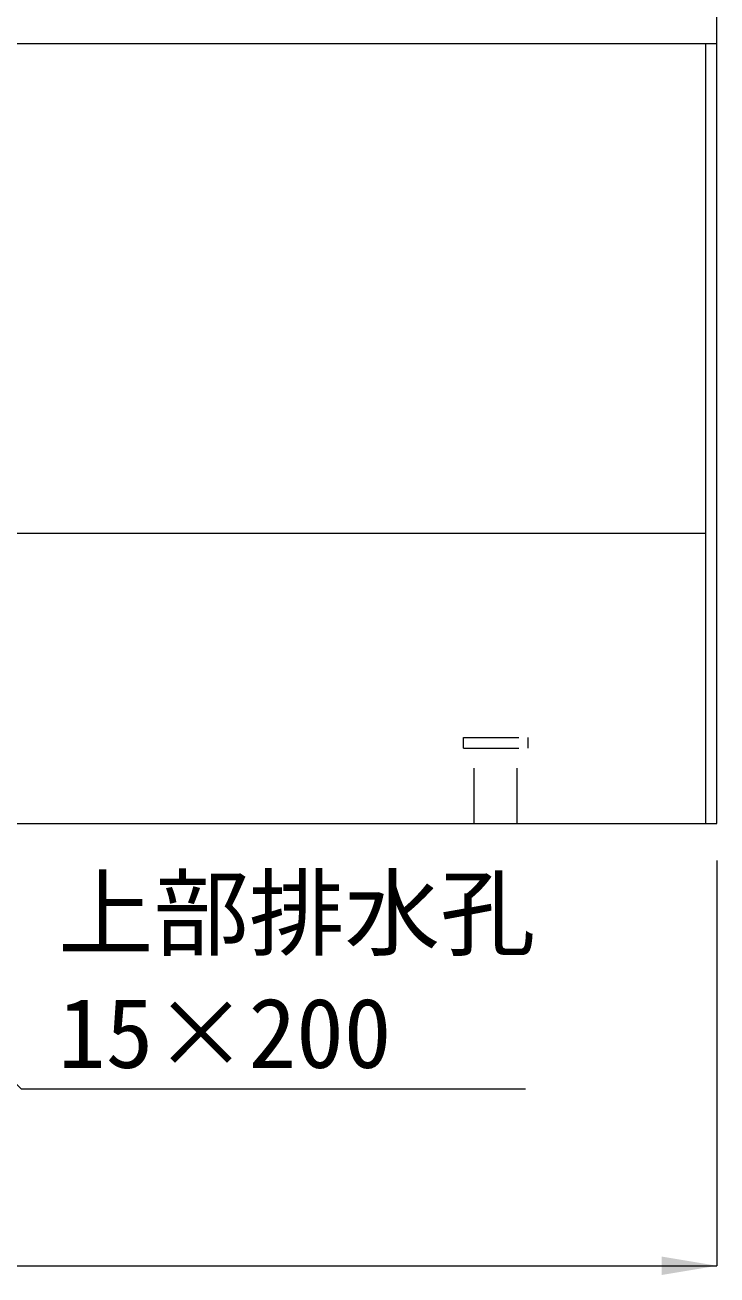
# Model space of a CAD drawing. Units: millimetres, scale not verified. Extents: x -44570 to -19804, y 69050 to 91573.
# Drawn here: x -37933 to -37652, y 71888 to 72397 of the extents above; entities that cross this region are included whole.
import ezdxf
from ezdxf.enums import TextEntityAlignment as Align

# ---------------------------------------------------------------- set-up
doc = ezdxf.new("R2010")
doc.units = ezdxf.units.MM
doc.header["$LTSCALE"] = 30
doc.linetypes.add('USER1', pattern=[1.35, 0.75, -0.6])
for name, color, linetype, lineweight in [('側溝・本体', 7, 'Continuous', 20), ('寸法線', 7, 'Continuous', 9), ('本体', 2, 'Continuous', 9), ('ｲﾝｻｰﾄ', 3, 'USER1', 5)]:
    doc.layers.add(name, color=color, linetype=linetype, lineweight=lineweight)
doc.styles.add('ＭＳ ゴシック', font='')
doc.styles.get('ＭＳ ゴシック').set_extended_font_data('MS Gothic')

# ---------------------------------------------------------------- blocks, each defined once
blk = doc.blocks.new('filled_arrow')
at = {"color": 0, "linetype": 'Continuous', "lineweight": -2}
blk.add_solid([(7.5, 1.25), (0, 0), (7.5, -1.25)], dxfattribs=at)

msp = doc.modelspace()

# ---------------------------------------------------------------- linework, layer by layer
at = {"layer": '側溝・本体', "lineweight": 9}
msp.add_line((-37656.47, 72072.24), (-37656.47, 72389.74), dxfattribs=at)
at = {"layer": '寸法線'}
for p in [(-37651.97, 72057.24), (-38649.97, 71892.24)]:
    msp.add_line(p, (-37651.97, 71892.24), dxfattribs=at)
msp.add_lwpolyline([(-38150.88, 72180.16), (-37935.03, 71964.31), (-37729.82, 71964.31)], dxfattribs=at)
at = {"layer": '本体', "lineweight": 20}
for p, q in [((-37651.97, 72072.24), (-37651.97, 72502.24)), ((-38649.97, 72072.24), (-37651.97, 72072.24))]:
    msp.add_line(p, q, dxfattribs=at)
at = {"layer": '本体'}
for p, q in [((-38649.97, 72389.74), (-37651.97, 72389.74)), ((-38645.47, 72190.48), (-37656.47, 72190.48))]:
    msp.add_line(p, q, dxfattribs=at)
at = {"layer": 'ｲﾝｻｰﾄ'}
for p, q in [((-37755.09, 72102.86), (-37755.09, 72107.24)), ((-37755.09, 72107.24), (-37728.84, 72107.24)), ((-37728.84, 72102.86), (-37728.84, 72107.24)), ((-37755.09, 72102.86), (-37728.84, 72102.86)), ((-37750.72, 72072.24), (-37750.72, 72102.86)), ((-37733.22, 72072.24), (-37733.22, 72102.86))]:
    msp.add_line(p, q, dxfattribs=at)

# ---------------------------------------------------------------- block references
at = {"layer": '寸法線', "xscale": 3, "yscale": 3, "rotation": 180}
msp.add_blockref('filled_arrow', (-37651.97, 71892.24), dxfattribs=at)

# ---------------------------------------------------------------- texts
at = {"layer": '寸法線', "style": 'ＭＳ ゴシック'}
for s, p in [('上部排水孔', (-37920.03, 72012.98)), ('15×200 ', (-37920.03, 71964.23))]:
    msp.add_text(s, height=28.48, dxfattribs=at).set_placement(p, align=Align.BOTTOM_LEFT)

doc.saveas('drawing.dxf')
